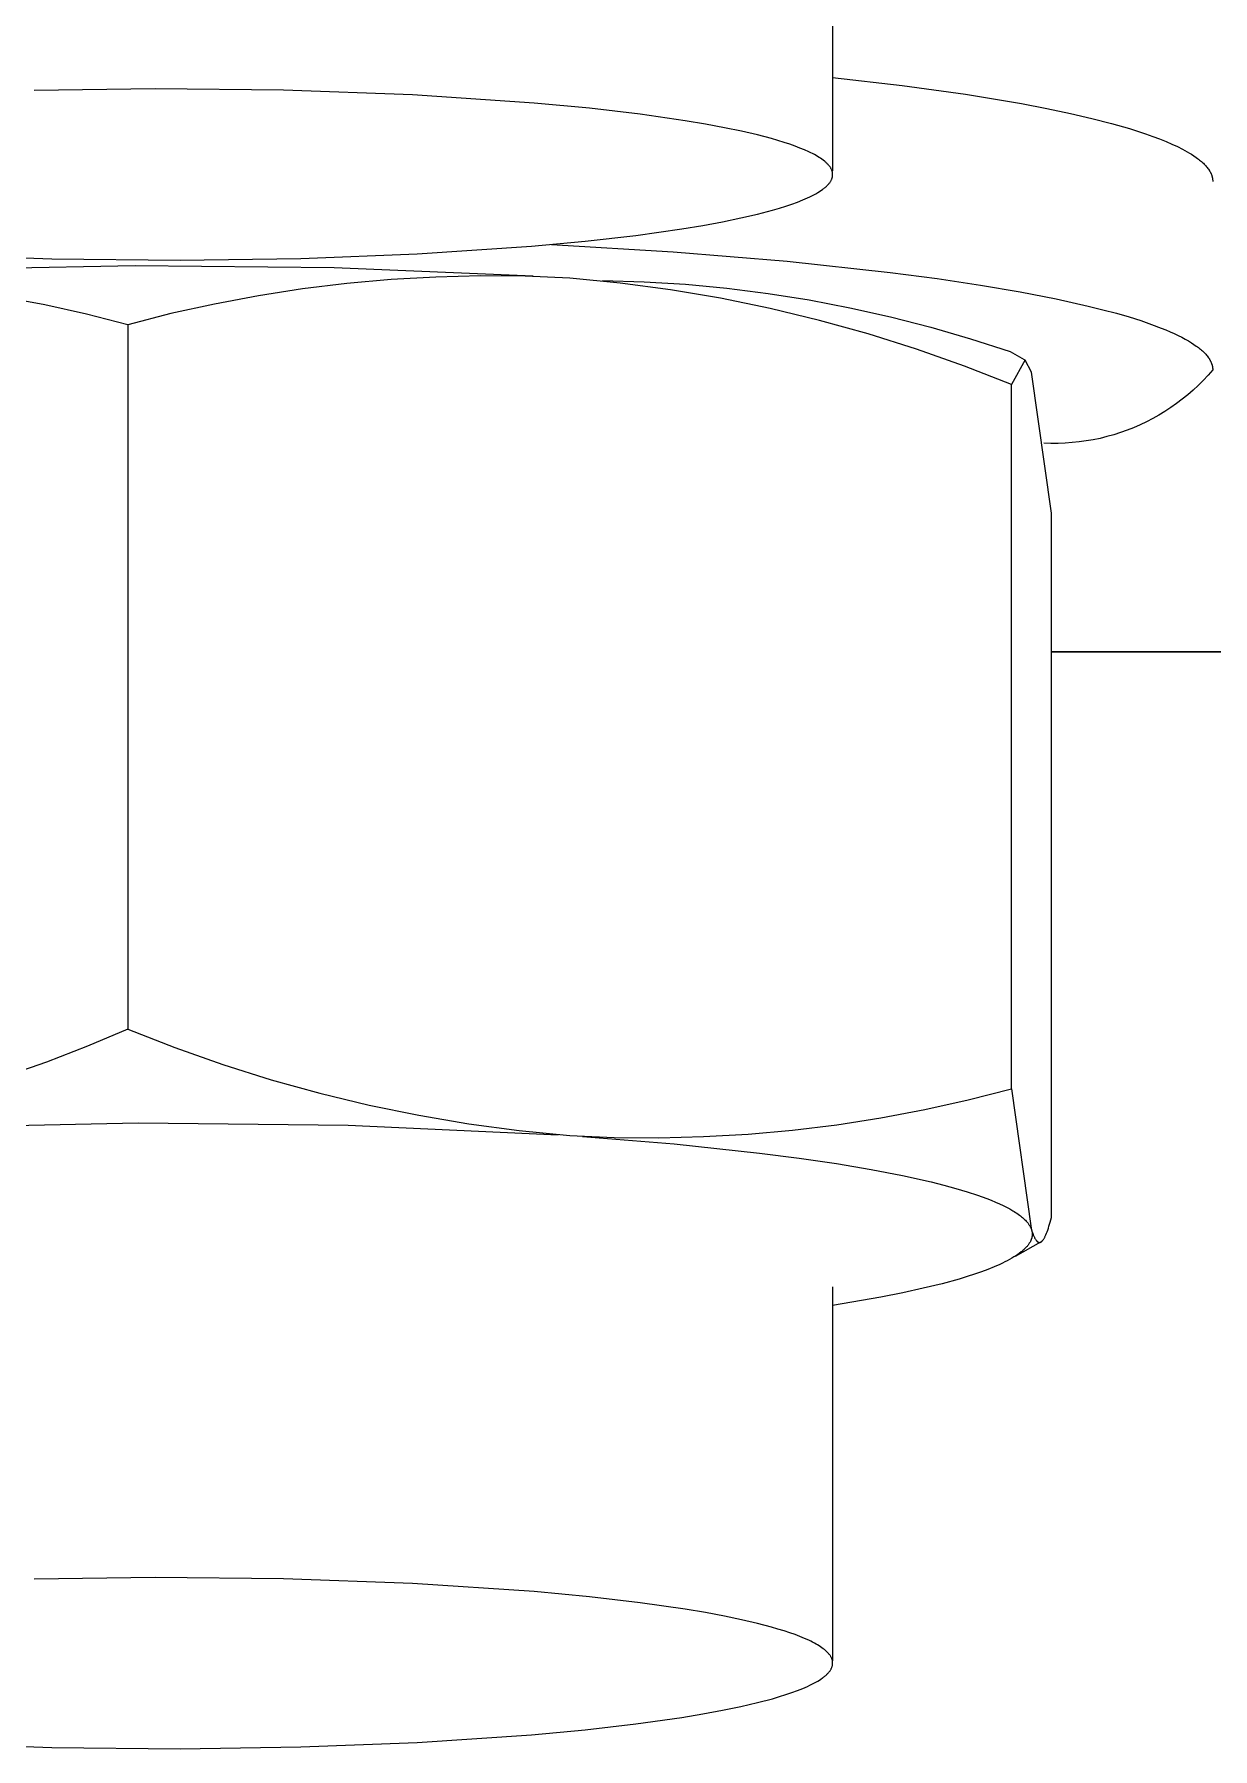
# Model space of a CAD drawing. Header units: inches. Extents: x -9 to 187, y -3 to 135.
# Drawn here: x 4.7141 to 5.0071, y 112.2492 to 112.6754 of the extents above; entities that cross this region are included whole.
import ezdxf

# ---------------------------------------------------------------- set-up
doc = ezdxf.new("R2010")
doc.units = ezdxf.units.IN
doc.layers.add('ZANO_R', color=7, linetype='Continuous', lineweight=0)

msp = doc.modelspace()

# ---------------------------------------------------------------- linework, layer by layer
at = {"layer": 'ZANO_R'}
for p, q in [((4.91258, 112.73435), (4.91258, 112.64139)), ((4.91258, 112.66464), (4.92988, 112.66263)), ((4.74413, 112.66179), (4.7141, 112.66136)), ((4.77605, 112.66146), (4.74413, 112.66179)), ((4.80814, 112.66029), (4.77605, 112.66146)), ((4.83835, 112.65827), (4.80814, 112.66029)), ((4.92988, 112.66263), (4.94558, 112.66044)), ((4.94558, 112.66044), (4.95954, 112.65812)), ((4.85211, 112.65696), (4.83835, 112.65827)), ((4.86469, 112.65548), (4.85211, 112.65696)), ((4.87591, 112.65387), (4.86469, 112.65548)), ((4.95954, 112.65812), (4.96584, 112.65691)), ((4.96584, 112.65691), (4.97167, 112.65569)), ((4.97167, 112.65569), (4.97704, 112.65444)), ((4.97704, 112.65444), (4.98194, 112.65318)), ((4.88097, 112.65302), (4.87591, 112.65387)), ((4.88566, 112.65214), (4.88097, 112.65302)), ((4.88995, 112.65125), (4.88566, 112.65214)), ((4.89386, 112.65034), (4.88995, 112.65125)), ((4.89737, 112.64942), (4.89386, 112.65034)), ((4.98194, 112.65318), (4.98638, 112.65191)), ((4.98638, 112.65191), (4.99035, 112.65063)), ((4.99035, 112.65063), (4.99217, 112.64999)), ((4.99217, 112.64999), (4.99387, 112.64935)), ((4.89898, 112.64895), (4.89737, 112.64942)), ((4.90049, 112.64849), (4.89898, 112.64895)), ((4.90191, 112.64802), (4.90049, 112.64849)), ((4.90323, 112.64755), (4.90191, 112.64802)), ((4.90446, 112.64709), (4.90323, 112.64755)), ((4.9056, 112.64662), (4.90446, 112.64709)), ((4.90664, 112.64615), (4.9056, 112.64662)), ((4.90713, 112.64592), (4.90664, 112.64615)), ((4.90759, 112.64569), (4.90713, 112.64592)), ((4.90803, 112.64546), (4.90759, 112.64569)), ((4.99387, 112.64935), (4.99546, 112.64871)), ((4.99546, 112.64871), (4.99694, 112.64807)), ((4.99694, 112.64807), (4.99832, 112.64744)), ((4.99832, 112.64744), (4.99958, 112.6468)), ((4.99958, 112.6468), (5.00017, 112.64648)), ((5.00017, 112.64648), (5.00074, 112.64616)), ((5.00074, 112.64616), (5.00128, 112.64585)), ((5.00128, 112.64585), (5.00179, 112.64553)), ((4.90845, 112.64523), (4.90803, 112.64546)), ((4.90885, 112.64499), (4.90845, 112.64523)), ((4.90923, 112.64476), (4.90885, 112.64499)), ((4.90959, 112.64453), (4.90923, 112.64476)), ((4.90992, 112.6443), (4.90959, 112.64453)), ((4.91024, 112.64406), (4.90992, 112.6443)), ((4.91055, 112.64383), (4.91024, 112.64406)), ((4.91069, 112.64371), (4.91055, 112.64383)), ((4.91083, 112.64359), (4.91069, 112.64371)), ((4.91096, 112.64347), (4.91083, 112.64359)), ((4.91109, 112.64335), (4.91096, 112.64347)), ((4.91121, 112.64323), (4.91109, 112.64335)), ((4.91133, 112.64311), (4.91121, 112.64323)), ((4.91144, 112.64299), (4.91133, 112.64311)), ((4.91155, 112.64287), (4.91144, 112.64299)), ((4.91165, 112.64275), (4.91155, 112.64287)), ((4.91175, 112.64263), (4.91165, 112.64275)), ((4.91184, 112.64251), (4.91175, 112.64263)), ((4.91193, 112.64238), (4.91184, 112.64251)), ((4.91201, 112.64226), (4.91193, 112.64238)), ((4.91209, 112.64214), (4.91201, 112.64226)), ((4.91216, 112.64202), (4.91209, 112.64214)), ((4.91223, 112.64189), (4.91216, 112.64202)), ((4.91229, 112.64177), (4.91223, 112.64189)), ((4.91234, 112.64165), (4.91229, 112.64177)), ((4.91239, 112.64152), (4.91234, 112.64165)), ((4.91244, 112.6414), (4.91239, 112.64152)), ((4.91247, 112.64127), (4.91244, 112.6414)), ((5.00179, 112.64553), (5.00241, 112.64513)), ((5.00241, 112.64513), (5.00299, 112.64473)), ((5.00299, 112.64473), (5.00327, 112.64452)), ((5.00327, 112.64452), (5.00354, 112.64432)), ((5.00354, 112.64432), (5.0038, 112.64411)), ((5.0038, 112.64411), (5.00405, 112.64391)), ((5.00405, 112.64391), (5.00429, 112.6437)), ((5.00429, 112.6437), (5.00452, 112.6435)), ((5.00452, 112.6435), (5.00474, 112.64329)), ((5.00474, 112.64329), (5.00496, 112.64308)), ((5.00496, 112.64308), (5.00516, 112.64287)), ((5.00516, 112.64287), (5.00535, 112.64266)), ((5.00535, 112.64266), (5.00554, 112.64245)), ((5.00554, 112.64245), (5.00571, 112.64224)), ((5.00571, 112.64224), (5.00587, 112.64203)), ((5.00587, 112.64203), (5.00602, 112.64182)), ((5.00602, 112.64182), (5.00617, 112.64161)), ((5.00617, 112.64161), (5.00624, 112.6415)), ((5.00624, 112.6415), (5.0063, 112.64139)), ((5.0063, 112.64139), (5.00636, 112.64129)), ((4.9104, 112.63704), (4.91056, 112.63717)), ((4.91056, 112.63717), (4.91072, 112.6373)), ((4.91072, 112.6373), (4.91087, 112.63743)), ((4.91087, 112.63743), (4.91101, 112.63756)), ((4.91101, 112.63756), (4.91115, 112.63769)), ((4.91115, 112.63769), (4.91128, 112.63782)), ((4.91128, 112.63782), (4.9114, 112.63795)), ((4.9114, 112.63795), (4.91152, 112.63808)), ((4.91152, 112.63808), (4.91163, 112.63821)), ((4.91163, 112.63821), (4.91174, 112.63834)), ((4.91174, 112.63834), (4.91184, 112.63847)), ((4.91184, 112.63847), (4.91193, 112.6386)), ((4.91193, 112.6386), (4.91201, 112.63873)), ((4.91201, 112.63873), (4.91209, 112.63886)), ((4.91209, 112.63886), (4.91217, 112.63899)), ((4.91217, 112.63899), (4.91224, 112.63912)), ((4.91224, 112.63912), (4.9123, 112.63924)), ((4.9123, 112.63924), (4.91235, 112.63937)), ((4.91235, 112.63937), (4.9124, 112.6395)), ((4.9124, 112.6395), (4.91245, 112.63963)), ((4.91245, 112.63963), (4.91248, 112.63976)), ((4.91251, 112.64115), (4.91247, 112.64127)), ((4.91248, 112.63976), (4.91252, 112.63988)), ((4.91253, 112.64102), (4.91251, 112.64115)), ((4.91252, 112.63988), (4.91254, 112.64001)), ((4.91255, 112.6409), (4.91253, 112.64102)), ((4.91254, 112.64001), (4.91256, 112.64014)), ((4.91257, 112.64077), (4.91255, 112.6409)), ((4.91256, 112.64014), (4.91257, 112.64026)), ((4.91258, 112.64064), (4.91257, 112.64077)), ((4.91257, 112.64026), (4.91258, 112.64039)), ((4.91258, 112.64052), (4.91258, 112.64064)), ((4.91258, 112.64039), (4.91258, 112.64052)), ((5.00636, 112.64129), (5.00642, 112.64118)), ((5.00642, 112.64118), (5.00648, 112.64107)), ((5.00648, 112.64107), (5.00653, 112.64096)), ((5.00653, 112.64096), (5.00659, 112.64086)), ((5.00659, 112.64086), (5.00664, 112.64075)), ((5.00664, 112.64075), (5.00668, 112.64064)), ((5.00668, 112.64064), (5.00673, 112.64053)), ((5.00673, 112.64053), (5.00677, 112.64043)), ((5.00677, 112.64043), (5.00681, 112.64032)), ((5.00681, 112.64032), (5.00684, 112.64021)), ((5.00684, 112.64021), (5.00688, 112.6401)), ((5.00688, 112.6401), (5.00691, 112.63999)), ((5.00691, 112.63999), (5.00694, 112.63989)), ((5.00694, 112.63989), (5.00696, 112.63978)), ((5.00696, 112.63978), (5.00698, 112.63967)), ((5.00698, 112.63967), (5.007, 112.63956)), ((5.007, 112.63956), (5.00702, 112.63945)), ((5.00702, 112.63945), (5.00704, 112.63934)), ((5.00704, 112.63934), (5.00705, 112.63923)), ((5.00705, 112.63923), (5.00706, 112.63912)), ((5.00706, 112.63912), (5.00706, 112.63901)), ((5.00706, 112.63901), (5.00707, 112.6389)), ((5.00707, 112.6389), (5.00707, 112.63879)), ((4.90096, 112.63265), (4.90247, 112.63316)), ((4.90247, 112.63316), (4.90387, 112.63367)), ((4.90387, 112.63367), (4.90516, 112.63419)), ((4.90516, 112.63419), (4.90635, 112.6347)), ((4.90635, 112.6347), (4.90691, 112.63496)), ((4.90691, 112.63496), (4.90744, 112.63522)), ((4.90744, 112.63522), (4.90794, 112.63548)), ((4.90794, 112.63548), (4.90841, 112.63574)), ((4.90841, 112.63574), (4.90886, 112.636)), ((4.90886, 112.636), (4.90929, 112.63626)), ((4.90929, 112.63626), (4.90968, 112.63652)), ((4.90968, 112.63652), (4.91005, 112.63678)), ((4.91005, 112.63678), (4.91023, 112.63691)), ((4.91023, 112.63691), (4.9104, 112.63704)), ((4.88032, 112.62786), (4.88522, 112.62876)), ((4.88522, 112.62876), (4.88975, 112.6297)), ((4.88975, 112.6297), (4.89389, 112.63066)), ((4.89389, 112.63066), (4.89763, 112.63164)), ((4.89763, 112.63164), (4.89935, 112.63215)), ((4.89935, 112.63215), (4.90096, 112.63265)), ((4.85108, 112.62392), (4.86362, 112.62537)), ((4.86362, 112.62537), (4.87507, 112.62699)), ((4.87507, 112.62699), (4.88032, 112.62786)), ((4.68634, 112.6207), (4.71843, 112.61953)), ((4.78038, 112.61963), (4.8093, 112.62076)), ((4.8093, 112.62076), (4.83768, 112.62267)), ((4.83768, 112.62267), (4.85108, 112.62392)), ((4.84266, 112.6231), (4.87293, 112.62127)), ((4.87293, 112.62127), (4.90125, 112.61893)), ((4.6897, 112.61689), (4.73918, 112.61793)), ((4.71843, 112.61953), (4.75035, 112.6192)), ((4.73918, 112.61793), (4.78868, 112.61742)), ((4.75035, 112.6192), (4.78038, 112.61963)), ((4.78868, 112.61742), (4.83813, 112.61536)), ((4.90125, 112.61893), (4.92691, 112.61615)), ((4.92691, 112.61615), (4.93856, 112.61462)), ((4.78078, 112.61207), (4.76982, 112.61037)), ((4.79179, 112.61341), (4.78078, 112.61207)), ((4.80285, 112.6144), (4.79179, 112.61341)), ((4.81392, 112.61503), (4.80285, 112.6144)), ((4.82501, 112.6153), (4.81392, 112.61503)), ((4.83611, 112.61522), (4.82501, 112.6153)), ((4.8472, 112.61478), (4.83611, 112.61522)), ((4.85974, 112.61353), (4.8472, 112.61478)), ((4.8554, 112.61419), (4.86572, 112.61387)), ((4.87223, 112.61185), (4.85974, 112.61353)), ((4.86572, 112.61387), (4.87603, 112.61322)), ((4.88466, 112.60974), (4.87223, 112.61185)), ((4.87603, 112.61322), (4.8863, 112.61225)), ((4.8863, 112.61225), (4.89655, 112.61095)), ((4.93856, 112.61462), (4.94934, 112.61301)), ((4.94934, 112.61301), (4.95921, 112.61133)), ((4.71673, 112.6081), (4.70631, 112.61005)), ((4.72707, 112.60581), (4.71673, 112.6081)), ((4.75891, 112.60832), (4.74808, 112.60592)), ((4.76982, 112.61037), (4.75891, 112.60832)), ((4.89701, 112.60721), (4.88466, 112.60974)), ((4.89655, 112.61095), (4.90674, 112.60933)), ((4.90674, 112.60933), (4.91689, 112.6074)), ((4.91689, 112.6074), (4.92696, 112.60514)), ((4.95921, 112.61133), (4.96814, 112.60959)), ((4.96814, 112.60959), (4.97612, 112.60782)), ((4.97612, 112.60782), (4.97974, 112.60691)), ((4.73733, 112.60317), (4.72707, 112.60581)), ((4.74808, 112.60592), (4.73733, 112.60317)), ((4.73733, 112.60317), (4.73733, 112.42809)), ((4.90927, 112.60426), (4.89701, 112.60721)), ((4.92141, 112.60089), (4.90927, 112.60426)), ((4.92696, 112.60514), (4.93696, 112.60257)), ((4.97974, 112.60691), (4.98313, 112.60601)), ((4.98313, 112.60601), (4.98627, 112.60509)), ((4.98627, 112.60509), (4.98918, 112.60418)), ((4.98918, 112.60418), (4.99185, 112.60326)), ((4.99185, 112.60326), (4.99429, 112.60234)), ((4.93344, 112.5971), (4.92141, 112.60089)), ((4.93696, 112.60257), (4.94687, 112.59968)), ((4.94687, 112.59968), (4.95669, 112.59649)), ((4.99429, 112.60234), (4.99542, 112.60188)), ((4.99542, 112.60188), (4.9965, 112.60142)), ((4.9965, 112.60142), (4.99752, 112.60096)), ((4.99752, 112.60096), (4.99848, 112.60051)), ((4.99848, 112.60051), (4.99939, 112.60005)), ((4.99939, 112.60005), (5.00025, 112.59959)), ((5.00025, 112.59959), (5.00105, 112.59914)), ((5.00105, 112.59914), (5.00179, 112.59868)), ((4.94532, 112.59291), (4.93344, 112.5971)), ((4.95669, 112.59649), (4.96015, 112.59456)), ((5.00179, 112.59868), (5.00241, 112.59828)), ((5.00241, 112.59828), (5.00299, 112.59788)), ((5.00299, 112.59788), (5.00327, 112.59768)), ((5.00327, 112.59768), (5.00354, 112.59747)), ((5.00354, 112.59747), (5.0038, 112.59727)), ((5.0038, 112.59727), (5.00405, 112.59706)), ((5.00405, 112.59706), (5.00429, 112.59686)), ((5.00429, 112.59686), (5.00452, 112.59665)), ((5.00452, 112.59665), (5.00474, 112.59645)), ((5.00474, 112.59645), (5.00495, 112.59624)), ((5.00495, 112.59624), (5.00515, 112.59603)), ((5.00515, 112.59603), (5.00535, 112.59582)), ((5.00535, 112.59582), (5.00553, 112.59561)), ((5.00553, 112.59561), (5.0057, 112.5954)), ((5.0057, 112.5954), (5.00587, 112.59519)), ((5.00587, 112.59519), (5.00602, 112.59498)), ((5.00602, 112.59498), (5.00616, 112.59477)), ((5.00616, 112.59477), (5.00623, 112.59466)), ((5.00623, 112.59466), (5.00629, 112.59455)), ((5.00629, 112.59455), (5.00636, 112.59445)), ((4.95706, 112.58831), (4.94532, 112.59291)), ((4.96041, 112.59441), (4.95706, 112.58831)), ((4.96202, 112.59137), (4.96044, 112.59439)), ((4.96697, 112.55636), (4.96202, 112.59137)), ((5.00591, 112.59062), (5.00471, 112.58934)), ((5.00707, 112.59195), (5.00591, 112.59062)), ((5.00636, 112.59445), (5.00642, 112.59434)), ((5.00642, 112.59434), (5.00647, 112.59423)), ((5.00647, 112.59423), (5.00653, 112.59413)), ((5.00653, 112.59413), (5.00658, 112.59402)), ((5.00658, 112.59402), (5.00663, 112.59391)), ((5.00663, 112.59391), (5.00668, 112.59381)), ((5.00668, 112.59381), (5.00672, 112.5937)), ((5.00672, 112.5937), (5.00676, 112.59359)), ((5.00676, 112.59359), (5.0068, 112.59348)), ((5.0068, 112.59348), (5.00684, 112.59338)), ((5.00684, 112.59338), (5.00687, 112.59327)), ((5.00687, 112.59327), (5.0069, 112.59316)), ((5.0069, 112.59316), (5.00693, 112.59305)), ((5.00693, 112.59305), (5.00696, 112.59294)), ((5.00696, 112.59294), (5.00698, 112.59283)), ((5.00698, 112.59283), (5.007, 112.59273)), ((5.007, 112.59273), (5.00702, 112.59262)), ((5.00702, 112.59262), (5.00703, 112.59251)), ((5.00703, 112.59251), (5.00705, 112.5924)), ((5.00705, 112.5924), (5.00706, 112.59229)), ((5.00706, 112.59229), (5.00706, 112.59218)), ((5.00706, 112.59218), (5.00707, 112.59207)), ((5.00707, 112.59207), (5.00707, 112.59196)), ((4.95706, 112.41322), (4.95706, 112.58831)), ((5.00218, 112.58691), (5.00086, 112.58575)), ((5.00347, 112.5881), (5.00218, 112.58691)), ((5.00471, 112.58934), (5.00347, 112.5881)), ((4.99666, 112.58257), (4.99519, 112.58161)), ((4.9981, 112.58359), (4.99666, 112.58257)), ((4.9995, 112.58465), (4.9981, 112.58359)), ((5.00086, 112.58575), (4.9995, 112.58465)), ((4.98741, 112.57758), (4.98577, 112.57694)), ((4.98902, 112.57828), (4.98741, 112.57758)), ((4.9906, 112.57904), (4.98902, 112.57828)), ((4.99216, 112.57984), (4.9906, 112.57904)), ((4.99369, 112.5807), (4.99216, 112.57984)), ((4.99519, 112.58161), (4.99369, 112.5807)), ((4.96685, 112.57368), (4.9651, 112.57374)), ((4.96861, 112.57368), (4.96685, 112.57368)), ((4.97036, 112.57374), (4.96861, 112.57368)), ((4.97211, 112.57386), (4.97036, 112.57374)), ((4.97386, 112.57404), (4.97211, 112.57386)), ((4.9756, 112.57428), (4.97386, 112.57404)), ((4.97733, 112.57458), (4.9756, 112.57428)), ((4.97905, 112.57493), (4.97733, 112.57458)), ((4.98076, 112.57535), (4.97905, 112.57493)), ((4.98245, 112.57582), (4.98076, 112.57535)), ((4.98412, 112.57635), (4.98245, 112.57582)), ((4.98577, 112.57694), (4.98412, 112.57635)), ((4.96697, 112.38128), (4.96697, 112.55636)), ((5.53459, 112.52185), (4.96697, 112.52185)), ((5.53128, 112.52174), (4.96697, 112.52174)), ((4.73733, 112.42809), (4.7273, 112.42384)), ((4.73733, 112.42809), (4.74907, 112.42349)), ((4.71714, 112.41991), (4.70686, 112.41631)), ((4.7273, 112.42384), (4.71714, 112.41991)), ((4.74907, 112.42349), (4.76095, 112.4193)), ((4.76095, 112.4193), (4.77298, 112.41551)), ((4.77298, 112.41551), (4.78513, 112.41214)), ((4.78513, 112.41214), (4.79738, 112.40919)), ((4.94631, 112.41048), (4.95706, 112.41322)), ((4.95706, 112.41322), (4.9619, 112.37861)), ((4.79738, 112.40919), (4.80973, 112.40666)), ((4.92458, 112.40602), (4.93548, 112.40807)), ((4.93548, 112.40807), (4.94631, 112.41048)), ((4.68766, 112.40364), (4.7399, 112.40478)), ((4.7399, 112.40478), (4.79214, 112.40417)), ((4.79214, 112.40417), (4.84433, 112.40181)), ((4.80973, 112.40666), (4.82216, 112.40455)), ((4.82216, 112.40455), (4.83465, 112.40287)), ((4.83465, 112.40287), (4.8472, 112.40162)), ((4.89155, 112.40199), (4.9026, 112.40298)), ((4.9026, 112.40298), (4.91361, 112.40433)), ((4.91361, 112.40433), (4.92458, 112.40602)), ((4.8472, 112.40162), (4.85828, 112.40118)), ((4.85039, 112.4014), (4.87315, 112.39955)), ((4.85828, 112.40118), (4.86938, 112.40109)), ((4.86938, 112.40109), (4.88047, 112.40136)), ((4.87315, 112.39955), (4.89442, 112.39729)), ((4.88047, 112.40136), (4.89155, 112.40199)), ((4.89442, 112.39729), (4.90429, 112.39601)), ((4.90429, 112.39601), (4.91355, 112.39465)), ((4.91355, 112.39465), (4.92214, 112.3932)), ((4.92214, 112.3932), (4.92998, 112.39169)), ((4.92998, 112.39169), (4.93703, 112.39011)), ((4.93703, 112.39011), (4.94024, 112.3893)), ((4.94024, 112.3893), (4.94324, 112.38848)), ((4.94324, 112.38848), (4.94602, 112.38764)), ((4.94602, 112.38764), (4.94858, 112.3868)), ((4.94858, 112.3868), (4.95093, 112.38595)), ((4.95093, 112.38595), (4.95201, 112.38553)), ((4.95201, 112.38553), (4.95304, 112.3851)), ((4.95304, 112.3851), (4.95402, 112.38467)), ((4.95402, 112.38467), (4.95494, 112.38424)), ((4.95494, 112.38424), (4.9558, 112.38381)), ((4.9558, 112.38381), (4.95661, 112.38338)), ((4.95661, 112.38338), (4.95736, 112.38295)), ((4.95736, 112.38295), (4.95771, 112.38273)), ((4.95771, 112.38273), (4.95805, 112.38251)), ((4.95805, 112.38251), (4.95838, 112.3823)), ((4.95838, 112.3823), (4.95869, 112.38208)), ((4.95869, 112.38208), (4.95899, 112.38187)), ((4.95899, 112.38187), (4.95928, 112.38165)), ((4.95928, 112.38165), (4.95955, 112.38143)), ((4.95955, 112.38143), (4.95981, 112.38122)), ((4.95981, 112.38122), (4.96005, 112.381)), ((4.96005, 112.381), (4.96028, 112.38079)), ((4.96028, 112.38079), (4.9605, 112.38057)), ((4.9605, 112.38057), (4.9607, 112.38036)), ((4.9607, 112.38036), (4.9609, 112.38014)), ((4.9609, 112.38014), (4.96099, 112.38003)), ((4.96099, 112.38003), (4.96107, 112.37993)), ((4.96107, 112.37993), (4.96116, 112.37982)), ((4.96116, 112.37982), (4.96124, 112.37971)), ((4.96124, 112.37971), (4.96131, 112.3796)), ((4.96131, 112.3796), (4.96139, 112.3795)), ((4.96139, 112.3795), (4.96146, 112.37939)), ((4.96146, 112.37939), (4.96152, 112.37928)), ((4.96152, 112.37928), (4.96159, 112.37918)), ((4.96159, 112.37918), (4.96165, 112.37907)), ((4.96165, 112.37907), (4.96171, 112.37896)), ((4.96171, 112.37896), (4.96176, 112.37885)), ((4.96176, 112.37885), (4.96181, 112.37875)), ((4.96181, 112.37875), (4.96186, 112.37864)), ((4.96186, 112.37864), (4.9619, 112.37853)), ((4.9619, 112.37853), (4.96194, 112.37843)), ((4.96194, 112.37843), (4.96198, 112.37832)), ((4.96198, 112.37832), (4.96202, 112.37822)), ((4.96202, 112.37822), (4.96204, 112.37814)), ((4.96204, 112.37814), (4.96206, 112.37807)), ((4.96206, 112.37807), (4.96208, 112.37799)), ((4.96208, 112.37799), (4.9621, 112.37791)), ((4.9621, 112.37791), (4.96211, 112.37784)), ((4.96211, 112.37784), (4.96213, 112.37776)), ((4.96213, 112.37776), (4.96214, 112.37769)), ((4.96214, 112.37769), (4.96215, 112.37761)), ((4.96215, 112.37761), (4.96216, 112.37754)), ((4.96216, 112.37754), (4.96217, 112.37746)), ((4.96217, 112.37773), (4.96231, 112.37734)), ((4.96217, 112.37746), (4.96218, 112.37738)), ((4.96218, 112.37738), (4.96218, 112.37731)), ((4.96218, 112.37731), (4.96219, 112.37723)), ((4.96219, 112.37723), (4.96219, 112.37716)), ((4.96219, 112.37716), (4.96219, 112.37708)), ((4.96231, 112.37734), (4.96245, 112.37698)), ((4.9656, 112.37696), (4.96575, 112.37733)), ((4.96575, 112.37733), (4.96591, 112.37773)), ((4.96591, 112.37773), (4.96606, 112.37815)), ((4.96606, 112.37815), (4.96621, 112.37861)), ((4.96621, 112.37861), (4.96636, 112.37909)), ((4.96636, 112.37909), (4.96667, 112.38014)), ((4.96667, 112.38014), (4.96697, 112.38128)), ((4.96422, 112.37509), (4.95794, 112.37159)), ((4.9598, 112.373), (4.95962, 112.37284)), ((4.9597, 112.37291), (4.95972, 112.3729)), ((4.95972, 112.3729), (4.95974, 112.37289)), ((4.95974, 112.37289), (4.95976, 112.37288)), ((4.95976, 112.37288), (4.95979, 112.37287)), ((4.95979, 112.37287), (4.95981, 112.37287)), ((4.95998, 112.37315), (4.9598, 112.373)), ((4.96015, 112.37331), (4.95998, 112.37315)), ((4.96031, 112.37346), (4.96015, 112.37331)), ((4.96047, 112.37362), (4.96031, 112.37346)), ((4.96062, 112.37377), (4.96047, 112.37362)), ((4.96076, 112.37393), (4.96062, 112.37377)), ((4.9609, 112.37408), (4.96076, 112.37393)), ((4.96103, 112.37424), (4.9609, 112.37408)), ((4.96115, 112.37439), (4.96103, 112.37424)), ((4.96126, 112.37455), (4.96115, 112.37439)), ((4.96137, 112.3747), (4.96126, 112.37455)), ((4.96147, 112.37486), (4.96137, 112.3747)), ((4.96157, 112.37501), (4.96147, 112.37486)), ((4.96166, 112.37516), (4.96157, 112.37501)), ((4.96174, 112.37532), (4.96166, 112.37516)), ((4.96177, 112.3754), (4.96174, 112.37532)), ((4.96181, 112.37547), (4.96177, 112.3754)), ((4.96185, 112.37555), (4.96181, 112.37547)), ((4.96188, 112.37563), (4.96185, 112.37555)), ((4.96191, 112.3757), (4.96188, 112.37563)), ((4.96194, 112.37578), (4.96191, 112.3757)), ((4.96197, 112.37586), (4.96194, 112.37578)), ((4.96199, 112.37593), (4.96197, 112.37586)), ((4.96202, 112.37601), (4.96199, 112.37593)), ((4.96204, 112.37609), (4.96202, 112.37601)), ((4.96206, 112.37616), (4.96204, 112.37609)), ((4.96208, 112.37624), (4.96206, 112.37616)), ((4.9621, 112.37632), (4.96208, 112.37624)), ((4.96212, 112.37639), (4.9621, 112.37632)), ((4.96213, 112.37647), (4.96212, 112.37639)), ((4.96214, 112.37655), (4.96213, 112.37647)), ((4.96215, 112.37662), (4.96214, 112.37655)), ((4.96216, 112.3767), (4.96215, 112.37662)), ((4.96217, 112.37678), (4.96216, 112.3767)), ((4.96218, 112.37685), (4.96217, 112.37678)), ((4.96219, 112.377), (4.96218, 112.37693)), ((4.96218, 112.37693), (4.96218, 112.37685)), ((4.96219, 112.37708), (4.96219, 112.377)), ((4.96245, 112.37698), (4.96259, 112.37665)), ((4.96259, 112.37665), (4.96266, 112.3765)), ((4.96266, 112.3765), (4.96273, 112.37635)), ((4.96273, 112.37635), (4.96279, 112.37621)), ((4.96279, 112.37621), (4.96286, 112.37608)), ((4.96286, 112.37608), (4.96293, 112.37596)), ((4.96293, 112.37596), (4.963, 112.37585)), ((4.963, 112.37585), (4.96307, 112.37574)), ((4.96307, 112.37574), (4.9631, 112.37569)), ((4.9631, 112.37569), (4.96314, 112.37564)), ((4.96314, 112.37564), (4.96317, 112.3756)), ((4.96317, 112.3756), (4.96321, 112.37555)), ((4.96321, 112.37555), (4.96324, 112.37551)), ((4.96324, 112.37551), (4.96328, 112.37547)), ((4.96328, 112.37547), (4.96332, 112.37543)), ((4.96332, 112.37543), (4.96335, 112.37539)), ((4.96335, 112.37539), (4.96339, 112.37535)), ((4.96339, 112.37535), (4.96343, 112.37531)), ((4.96343, 112.37531), (4.96345, 112.3753)), ((4.96345, 112.3753), (4.96347, 112.37528)), ((4.96347, 112.37528), (4.96349, 112.37527)), ((4.96349, 112.37527), (4.96351, 112.37525)), ((4.96351, 112.37525), (4.96353, 112.37524)), ((4.96353, 112.37524), (4.96355, 112.37522)), ((4.96355, 112.37522), (4.96357, 112.37521)), ((4.96357, 112.37521), (4.96359, 112.3752)), ((4.96359, 112.3752), (4.96361, 112.37518)), ((4.96361, 112.37518), (4.96363, 112.37517)), ((4.96363, 112.37517), (4.96365, 112.37516)), ((4.96365, 112.37516), (4.96367, 112.37515)), ((4.96367, 112.37515), (4.96369, 112.37514)), ((4.96369, 112.37514), (4.96371, 112.37513)), ((4.96371, 112.37513), (4.96373, 112.37512)), ((4.96373, 112.37512), (4.96375, 112.37512)), ((4.96375, 112.37512), (4.96376, 112.37511)), ((4.96376, 112.37511), (4.96378, 112.3751)), ((4.96378, 112.3751), (4.9638, 112.3751)), ((4.9638, 112.3751), (4.96382, 112.37509)), ((4.96382, 112.37509), (4.96384, 112.37508)), ((4.96384, 112.37508), (4.96386, 112.37508)), ((4.96386, 112.37508), (4.96388, 112.37508)), ((4.96388, 112.37508), (4.9639, 112.37507)), ((4.9639, 112.37507), (4.96392, 112.37507)), ((4.96392, 112.37507), (4.96394, 112.37507)), ((4.96394, 112.37507), (4.96396, 112.37507)), ((4.96396, 112.37507), (4.96398, 112.37507)), ((4.96398, 112.37507), (4.964, 112.37507)), ((4.964, 112.37507), (4.96402, 112.37507)), ((4.96402, 112.37507), (4.96404, 112.37507)), ((4.96404, 112.37507), (4.96406, 112.37507)), ((4.96406, 112.37507), (4.96408, 112.37507)), ((4.96408, 112.37507), (4.9641, 112.37507)), ((4.9641, 112.37507), (4.96411, 112.37508)), ((4.96411, 112.37508), (4.96413, 112.37508)), ((4.96413, 112.37508), (4.96415, 112.37509)), ((4.96415, 112.37509), (4.96417, 112.37509)), ((4.96417, 112.37509), (4.96419, 112.3751)), ((4.96419, 112.3751), (4.96421, 112.3751)), ((4.96421, 112.3751), (4.96423, 112.37511)), ((4.96423, 112.37511), (4.96425, 112.37512)), ((4.96425, 112.37512), (4.96427, 112.37512)), ((4.96427, 112.37512), (4.96429, 112.37513)), ((4.96429, 112.37513), (4.96431, 112.37514)), ((4.96431, 112.37514), (4.96433, 112.37515)), ((4.96433, 112.37515), (4.96435, 112.37516)), ((4.96435, 112.37516), (4.96437, 112.37517)), ((4.96437, 112.37517), (4.96439, 112.37518)), ((4.96439, 112.37518), (4.96441, 112.3752)), ((4.96441, 112.3752), (4.96443, 112.37521)), ((4.96443, 112.37521), (4.96444, 112.37522)), ((4.96444, 112.37522), (4.96446, 112.37523)), ((4.96446, 112.37523), (4.96448, 112.37525)), ((4.96448, 112.37525), (4.9645, 112.37526)), ((4.9645, 112.37526), (4.96452, 112.37528)), ((4.96452, 112.37528), (4.96456, 112.37531)), ((4.96456, 112.37531), (4.9646, 112.37534)), ((4.9646, 112.37534), (4.96464, 112.37538)), ((4.96464, 112.37538), (4.96468, 112.37542)), ((4.96468, 112.37542), (4.96472, 112.37546)), ((4.96472, 112.37546), (4.96475, 112.3755)), ((4.96475, 112.3755), (4.96479, 112.37555)), ((4.96479, 112.37555), (4.96483, 112.37559)), ((4.96483, 112.37559), (4.96487, 112.37564)), ((4.96487, 112.37564), (4.96491, 112.37569)), ((4.96491, 112.37569), (4.96495, 112.37575)), ((4.96495, 112.37575), (4.96498, 112.3758)), ((4.96498, 112.3758), (4.96506, 112.37592)), ((4.96506, 112.37592), (4.96514, 112.37604)), ((4.96514, 112.37604), (4.96522, 112.37618)), ((4.96522, 112.37618), (4.96529, 112.37632)), ((4.96529, 112.37632), (4.96537, 112.37647)), ((4.96537, 112.37647), (4.96545, 112.37663)), ((4.96545, 112.37663), (4.9656, 112.37696)), ((4.95271, 112.36898), (4.95119, 112.36837)), ((4.95411, 112.36959), (4.95271, 112.36898)), ((4.95477, 112.3699), (4.95411, 112.36959)), ((4.9554, 112.37021), (4.95477, 112.3699)), ((4.956, 112.37052), (4.9554, 112.37021)), ((4.95658, 112.37083), (4.956, 112.37052)), ((4.95712, 112.37114), (4.95658, 112.37083)), ((4.95764, 112.37145), (4.95712, 112.37114)), ((4.95813, 112.37176), (4.95764, 112.37145)), ((4.95859, 112.37207), (4.95813, 112.37176)), ((4.95902, 112.37238), (4.95859, 112.37207)), ((4.95943, 112.37269), (4.95902, 112.37238)), ((4.95962, 112.37284), (4.95943, 112.37269)), ((4.95981, 112.37287), (4.95983, 112.37286)), ((4.95983, 112.37286), (4.95985, 112.37285)), ((4.95985, 112.37285), (4.95988, 112.37285)), ((4.95988, 112.37285), (4.9599, 112.37284)), ((4.9599, 112.37284), (4.95992, 112.37284)), ((4.95992, 112.37284), (4.95995, 112.37283)), ((4.95995, 112.37283), (4.95997, 112.37283)), ((4.95997, 112.37283), (4.95999, 112.37283)), ((4.95999, 112.37283), (4.96002, 112.37283)), ((4.96002, 112.37283), (4.96004, 112.37283)), ((4.96004, 112.37283), (4.96006, 112.37283)), ((4.96006, 112.37283), (4.96009, 112.37283)), ((4.96009, 112.37283), (4.96011, 112.37283)), ((4.96011, 112.37283), (4.96013, 112.37284)), ((4.93977, 112.3648), (4.93511, 112.36366)), ((4.94402, 112.36597), (4.93977, 112.3648)), ((4.94598, 112.36656), (4.94402, 112.36597)), ((4.94783, 112.36716), (4.94598, 112.36656)), ((4.94957, 112.36776), (4.94783, 112.36716)), ((4.95119, 112.36837), (4.94957, 112.36776)), ((4.91258, 112.36406), (4.91258, 112.2711)), ((4.92458, 112.36147), (4.91258, 112.35942)), ((4.93004, 112.36255), (4.92458, 112.36147)), ((4.93511, 112.36366), (4.93004, 112.36255)), ((4.74413, 112.29181), (4.7141, 112.29138)), ((4.77605, 112.29148), (4.74413, 112.29181)), ((4.80814, 112.29031), (4.77605, 112.29148)), ((4.83835, 112.28828), (4.80814, 112.29031)), ((4.85211, 112.28698), (4.83835, 112.28828)), ((4.86469, 112.2855), (4.85211, 112.28698)), ((4.87591, 112.28389), (4.86469, 112.2855)), ((4.88097, 112.28304), (4.87591, 112.28389)), ((4.88566, 112.28216), (4.88097, 112.28304)), ((4.88995, 112.28127), (4.88566, 112.28216)), ((4.89386, 112.28036), (4.88995, 112.28127)), ((4.89737, 112.27944), (4.89386, 112.28036)), ((4.89898, 112.27897), (4.89737, 112.27944)), ((4.90049, 112.27851), (4.89898, 112.27897)), ((4.90191, 112.27804), (4.90049, 112.27851)), ((4.90323, 112.27757), (4.90191, 112.27804)), ((4.90446, 112.27711), (4.90323, 112.27757)), ((4.9056, 112.27664), (4.90446, 112.27711)), ((4.90664, 112.27617), (4.9056, 112.27664)), ((4.90713, 112.27594), (4.90664, 112.27617)), ((4.90759, 112.27571), (4.90713, 112.27594)), ((4.90803, 112.27548), (4.90759, 112.27571)), ((4.90845, 112.27524), (4.90803, 112.27548)), ((4.90885, 112.27501), (4.90845, 112.27524)), ((4.90923, 112.27478), (4.90885, 112.27501)), ((4.90959, 112.27455), (4.90923, 112.27478)), ((4.90992, 112.27432), (4.90959, 112.27455)), ((4.91024, 112.27408), (4.90992, 112.27432)), ((4.91055, 112.27385), (4.91024, 112.27408)), ((4.91069, 112.27373), (4.91055, 112.27385)), ((4.91083, 112.27361), (4.91069, 112.27373)), ((4.91096, 112.27349), (4.91083, 112.27361)), ((4.91109, 112.27337), (4.91096, 112.27349)), ((4.91121, 112.27325), (4.91109, 112.27337)), ((4.91133, 112.27313), (4.91121, 112.27325)), ((4.91144, 112.27301), (4.91133, 112.27313)), ((4.91155, 112.27289), (4.91144, 112.27301)), ((4.91165, 112.27277), (4.91155, 112.27289)), ((4.91175, 112.27265), (4.91165, 112.27277)), ((4.91184, 112.27253), (4.91175, 112.27265)), ((4.91193, 112.2724), (4.91184, 112.27253)), ((4.91201, 112.27228), (4.91193, 112.2724)), ((4.91209, 112.27216), (4.91201, 112.27228)), ((4.91216, 112.27203), (4.91209, 112.27216)), ((4.91223, 112.27191), (4.91216, 112.27203)), ((4.91229, 112.27179), (4.91223, 112.27191)), ((4.91234, 112.27166), (4.91229, 112.27179)), ((4.91239, 112.27154), (4.91234, 112.27166)), ((4.91244, 112.27141), (4.91239, 112.27154)), ((4.91247, 112.27129), (4.91244, 112.27141)), ((4.91251, 112.27116), (4.91247, 112.27129)), ((4.91253, 112.27104), (4.91251, 112.27116)), ((4.91255, 112.27091), (4.91253, 112.27104)), ((4.91257, 112.27079), (4.91255, 112.27091)), ((4.91258, 112.27066), (4.91257, 112.27079)), ((4.91258, 112.27054), (4.91258, 112.27066)), ((4.90929, 112.26628), (4.90968, 112.26654)), ((4.90968, 112.26654), (4.91005, 112.2668)), ((4.91005, 112.2668), (4.91023, 112.26693)), ((4.91023, 112.26693), (4.9104, 112.26706)), ((4.9104, 112.26706), (4.91056, 112.26719)), ((4.91056, 112.26719), (4.91072, 112.26732)), ((4.91072, 112.26732), (4.91087, 112.26745)), ((4.91087, 112.26745), (4.91101, 112.26758)), ((4.91101, 112.26758), (4.91115, 112.26771)), ((4.91115, 112.26771), (4.91128, 112.26784)), ((4.91128, 112.26784), (4.9114, 112.26797)), ((4.9114, 112.26797), (4.91152, 112.2681)), ((4.91152, 112.2681), (4.91163, 112.26823)), ((4.91163, 112.26823), (4.91174, 112.26836)), ((4.91174, 112.26836), (4.91184, 112.26849)), ((4.91184, 112.26849), (4.91193, 112.26862)), ((4.91193, 112.26862), (4.91201, 112.26875)), ((4.91201, 112.26875), (4.91209, 112.26888)), ((4.91209, 112.26888), (4.91217, 112.269)), ((4.91217, 112.269), (4.91224, 112.26913)), ((4.91224, 112.26913), (4.9123, 112.26926)), ((4.9123, 112.26926), (4.91235, 112.26939)), ((4.91235, 112.26939), (4.9124, 112.26952)), ((4.9124, 112.26952), (4.91245, 112.26965)), ((4.91245, 112.26965), (4.91248, 112.26977)), ((4.91248, 112.26977), (4.91252, 112.2699)), ((4.91252, 112.2699), (4.91254, 112.27003)), ((4.91254, 112.27003), (4.91256, 112.27016)), ((4.91256, 112.27016), (4.91257, 112.27028)), ((4.91257, 112.27028), (4.91258, 112.27041)), ((4.91258, 112.27041), (4.91258, 112.27054)), ((4.89763, 112.26166), (4.89935, 112.26216)), ((4.89935, 112.26216), (4.90096, 112.26267)), ((4.90096, 112.26267), (4.90247, 112.26318)), ((4.90247, 112.26318), (4.90387, 112.26369)), ((4.90387, 112.26369), (4.90516, 112.26421)), ((4.90516, 112.26421), (4.90635, 112.26472)), ((4.90635, 112.26472), (4.90691, 112.26498)), ((4.90691, 112.26498), (4.90744, 112.26524)), ((4.90744, 112.26524), (4.90794, 112.2655)), ((4.90794, 112.2655), (4.90841, 112.26576)), ((4.90841, 112.26576), (4.90886, 112.26602)), ((4.90886, 112.26602), (4.90929, 112.26628)), ((4.87507, 112.25701), (4.88032, 112.25788)), ((4.88032, 112.25788), (4.88522, 112.25878)), ((4.88522, 112.25878), (4.88975, 112.25971)), ((4.88975, 112.25971), (4.89389, 112.26068)), ((4.89389, 112.26068), (4.89763, 112.26166)), ((4.83768, 112.25269), (4.85108, 112.25394)), ((4.85108, 112.25394), (4.86362, 112.25539)), ((4.86362, 112.25539), (4.87507, 112.25701)), ((4.68634, 112.25072), (4.71843, 112.24954)), ((4.71843, 112.24954), (4.75035, 112.24922)), ((4.75035, 112.24922), (4.78038, 112.24965)), ((4.78038, 112.24965), (4.8093, 112.25077)), ((4.8093, 112.25077), (4.83768, 112.25269))]:
    msp.add_line(p, q, dxfattribs=at)

doc.saveas('drawing.dxf')
